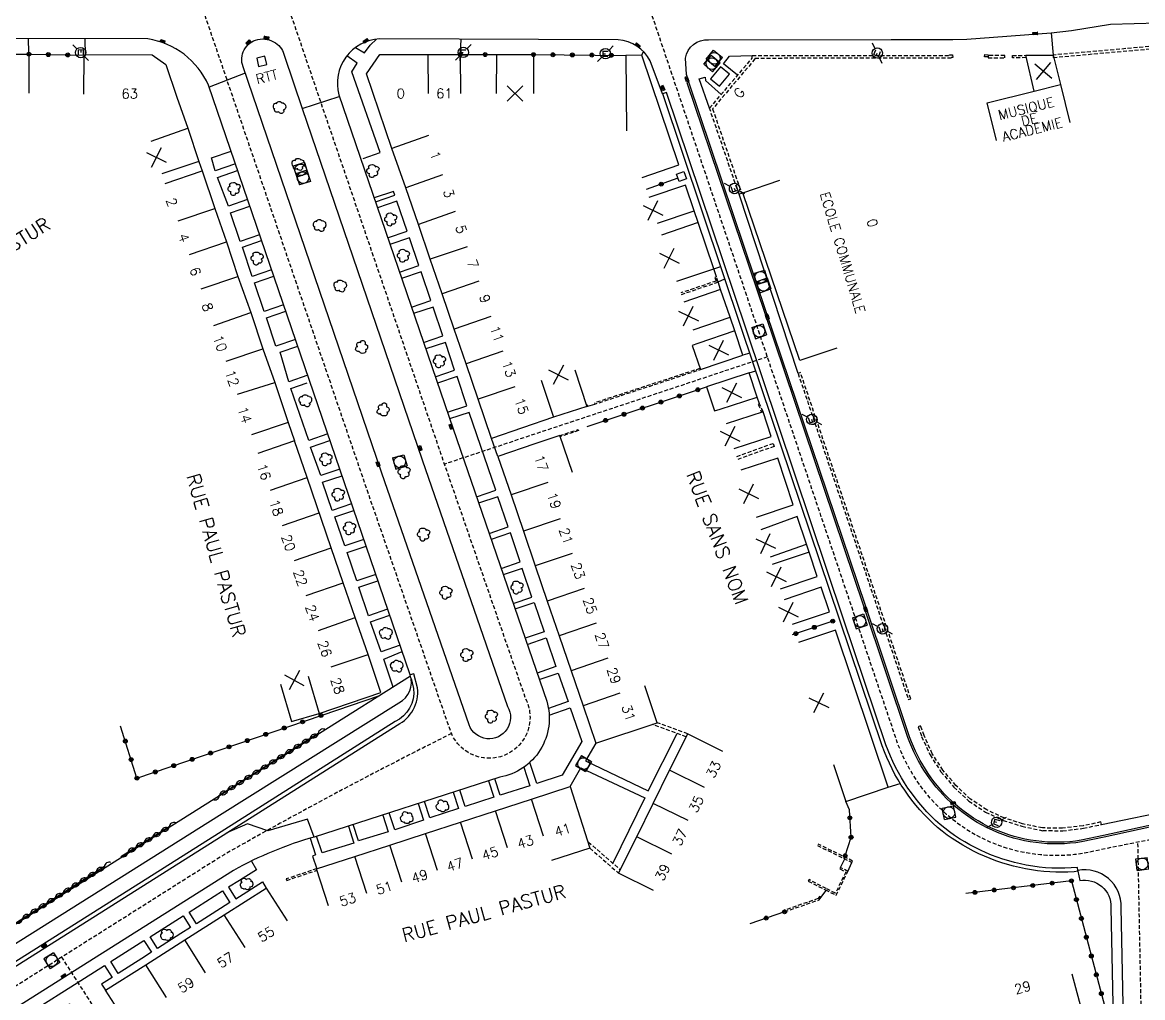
# Model space of a CAD drawing. Header units: millimetres. Extents: x 157000 to 158001, y 120999 to 122000.
# Drawn here: x 157486.4 to 157630.4, y 121745 to 121870.4 of the extents above; entities that cross this region are included whole.
import ezdxf
from ezdxf.enums import TextEntityAlignment as Align

# ---------------------------------------------------------------- set-up
doc = ezdxf.new("R2010")
doc.units = ezdxf.units.MM
doc.linetypes.add('DASHED', pattern=[0.75, 0.5, -0.25])
doc.layers.get('0').update_dxf_attribs({"linetype": 'CONTINUOUS'})
for name, color, linetype in [('W0001', 6, 'DASHED'), ('W0008', 7, 'CONTINUOUS'), ('W0017', 7, 'CONTINUOUS'), ('W0100', 7, 'CONTINUOUS'), ('W0112', 1, 'DASHED'), ('W0300', 7, 'CONTINUOUS'), ('W0310', 3, 'CONTINUOUS'), ('W0322', 7, 'CONTINUOUS'), ('W0334', 7, 'CONTINUOUS'), ('W0400', 7, 'CONTINUOUS'), ('W0420', 7, 'CONTINUOUS'), ('W0471', 7, 'CONTINUOUS'), ('W0984', 7, 'CONTINUOUS'), ('W0989', 7, 'CONTINUOUS'), ('W0991', 7, 'CONTINUOUS'), ('W1102', 7, 'CONTINUOUS')]:
    doc.layers.add(name, color=color, linetype=linetype)
doc.styles.get("Standard").update_dxf_attribs({"font": 'romans.shx', "width": 0.85})

# ---------------------------------------------------------------- blocks, each defined once
blk = doc.blocks.new('T400')
for p, q in [((-0.15, 0.3), (0.15, 0.3)), ((-0.15, -0.25), (-0.15, 0.3)), ((-0.15, 0.15), (0.15, 0.15)), ((-0.15, 0), (0.15, 0)), ((0.15, 0.3), (0.15, -0.25)), ((-0.15, -0.15), (0.15, -0.15)), ((-0.15, -0.25), (-0.15, -0.3)), ((-0.15, -0.3), (0.15, -0.3)), ((0.15, -0.3), (0.15, -0.25))]:
    blk.add_line(p, q)
blk = doc.blocks.new('t991o')
at = {"color": 0, "linetype": 'Continuous'}
for p, q in [((-1, 1), (1, -1)), ((-1, -1), (1, 1))]:
    blk.add_line(p, q, dxfattribs=at)
blk = doc.blocks.new('T420')
for p, q in [((0.75, 0.75), (-0.75, 0.75)), ((-0.75, 0.75), (-0.75, -0.75)), ((0.75, 0.75), (0.75, -0.75)), ((0.75, -0.75), (-0.75, -0.75))]:
    blk.add_line(p, q)
blk.add_ellipse((0, 0), major_axis=(-0.53, 0.53), ratio=1, start_param=3.926991, end_param=10.210176)
blk = doc.blocks.new('t322o')
at = {"color": 0, "linetype": 'Continuous'}
for radius in [0.25, 0.15]:
    blk.add_circle((0, 0), radius, dxfattribs=at)
blk = doc.blocks.new('t310o')
at = {"color": 0, "linetype": 'Continuous'}
for centre, start, end in [((-0.5, 0.38), 216.8699, 323.1304), ((0.5, -0.37), 36.8699, 143.1303)]:
    blk.add_arc(centre, 0.625, start, end, dxfattribs=at)
blk = doc.blocks.new('T300')
for p, q in [((-0.8, 0.51), (-0.86, 0.34)), ((-0.86, 0.34), (-0.86, 0.17)), ((-0.86, 0.17), (-0.74, 0.06)), ((-0.69, 0.63), (-0.8, 0.51)), ((-0.8, -0.06), (-0.74, 0.06)), ((-0.74, 0.06), (-0.69, 0.11)), ((-0.57, 0.69), (-0.69, 0.63)), ((-0.46, 0.69), (-0.57, 0.69)), ((-0.29, 0.63), (-0.46, 0.69)), ((-0.29, 0.63), (-0.17, 0.74)), ((-0.23, 0.57), (-0.29, 0.63)), ((-0.17, 0.74), (-0.06, 0.8)), ((-0.06, 0.8), (0.06, 0.8)), ((0.06, 0.8), (0.23, 0.74)), ((0.23, 0.74), (0.34, 0.63)), ((0.34, 0.63), (0.4, 0.51)), ((0.46, 0.46), (0.34, 0.46)), ((0.4, 0.51), (0.4, 0.46)), ((0.57, 0.4), (0.46, 0.46)), ((0.57, 0.4), (0.69, 0.29)), ((0.69, 0.29), (0.74, 0.17)), ((0.74, 0.06), (0.69, -0.17)), ((0.74, 0.17), (0.74, 0.06)), ((-0.8, -0.17), (-0.8, -0.06)), ((-0.8, -0.23), (-0.8, -0.17)), ((-0.74, -0.34), (-0.8, -0.23)), ((-0.69, -0.4), (-0.74, -0.34)), ((-0.51, -0.46), (-0.69, -0.4)), ((-0.4, -0.46), (-0.51, -0.46)), ((-0.4, -0.46), (-0.34, -0.46)), ((-0.34, -0.46), (-0.34, -0.4)), ((-0.34, -0.51), (-0.34, -0.46)), ((-0.29, -0.63), (-0.34, -0.51)), ((-0.17, -0.74), (-0.29, -0.63)), ((-0.06, -0.8), (-0.17, -0.74)), ((0.06, -0.8), (-0.06, -0.8)), ((0.17, -0.74), (0.06, -0.8)), ((0.23, -0.69), (0.17, -0.74)), ((0.29, -0.46), (0.23, -0.46)), ((0.29, -0.63), (0.23, -0.69)), ((0.46, -0.4), (0.29, -0.46)), ((0.34, -0.51), (0.29, -0.63)), ((0.34, -0.51), (0.34, -0.46)), ((0.57, -0.34), (0.46, -0.4)), ((0.63, -0.29), (0.57, -0.34)), ((0.69, -0.17), (0.63, -0.29))]:
    blk.add_line(p, q)
blk = doc.blocks.new('T471')
for p, q in [((-0.333334, 0.333334), (-0.333334, -0.333334)), ((-0.333334, 0.333334), (0.333334, 0.333334)), ((-0.333334, 0), (0, 0)), ((0.500001, 0.500001), (1.000002, 1.000002)), ((-0.500001, -0.500001), (-1.000002, -1.000002)), ((-0.333334, -0.333334), (0.333334, -0.333334))]:
    blk.add_line(p, q)
blk.add_ellipse((0, 0), major_axis=(0.471405, 0.471405), ratio=1, start_param=5.4977871438, end_param=11.780972451)
blk = doc.blocks.new('t112o')
at = {"color": 0, "linetype": 'Continuous'}
for p, q in [((-0.5, 0.5), (0.5, 0.5)), ((-0.5, -0.5), (-0.5, 0.5)), ((0.5, 0.5), (0.5, -0.5)), ((0.5, -0.5), (-0.5, -0.5))]:
    blk.add_line(p, q, dxfattribs=at)

msp = doc.modelspace()

# ---------------------------------------------------------------- linework, layer by layer
at = {"layer": 'W0001', "flags": 128}
for points in [[(157520.41, 121872.77), (157524.72, 121860.13), (157540.14, 121814.97), (157551.05, 121783.43, -1.064137), (157541.43, 121779.2), (157530.22, 121811.63), (157509.34, 121872.79, -0.451354)], [(157636.62, 121766.33), (157625.76, 121764.14), (157622.82, 121763.51, -0.07214), (157616.49, 121763.41, -0.149473), (157605.2, 121768.52, -0.128183), (157598.81, 121777.94), (157593.13, 121794.84), (157580.43, 121832.5), (157566.87, 121872.69)], [(157541.54, 121778.93, 0.013525), (157512.3, 121763.35, 0.000277), (157512.3, 121763.35), (157491.01, 121749.9), (157442.12, 121719.18), (157439.54, 121717.55), (157419.47, 121704.86), (157417.63, 121703.72), (157402.9, 121694.43, 0.420244)], [(157489.27, 121603.15, -0.194057), (157503.32, 121612.01, 0.09249), (157522.49, 121621.24, 0.111421), (157538.74, 121640.49, 0.130981), (157544.69, 121667.54, 0.054881), (157542.6, 121681.08, 0.057064), (157537.82, 121692.56, -0.547354), (157545.05, 121708.94), (157583.65, 121719.44), (157620.71, 121729.5), (157623.91, 121730.59, 0.248979), (157630.29, 121739.82), (157629.8, 121765.02)]]:
    msp.add_lwpolyline(points, format="xyb", dxfattribs=at)
for points in [[(157582.16, 121827.38), (157540.62, 121813.58)], [(157514.23, 121716.13), (157499.33, 121737.87), (157491.44, 121750.17)]]:
    msp.add_lwpolyline(points, dxfattribs=at)
at = {"layer": 'W0008'}
msp.add_lwpolyline([(157605.99, 121868.2), (157605.99, 121868.2), (157607.79, 121868.24), (157618.63, 121869.07), (157621.24, 121869.35), (157626.27, 121870.18), (157632.36, 121870.36)], dxfattribs=at)
for points in [[(157622.07, 121761.32), (157622.05, 121761.7, -0.070686), (157615.45, 121762.01, -0.126959), (157604.36, 121767.23, -0.126277), (157597.39, 121777.5), (157591.91, 121793.79), (157579.41, 121830.94), (157569.17, 121861.38), (157568.68, 121861.21), (157567.09, 121865.45, 0.266721), (157562.97, 121868.15), (157532.3, 121868.29, 0.47457), (157527.05, 121861.08), (157541.74, 121818.13), (157553.79, 121783.09, -0.448447), (157547.74, 121773.31), (157523.88, 121765.61, 0.058432), (157513.5, 121761.33), (157492.26, 121747.91), (157440.87, 121715.43)], [(157478.5, 121747.56), (157511.71, 121768.42), (157534.78, 121782.89, 0.372654), (157536.22, 121786.48), (157510.3, 121862.31, 0.256523), (157502.48, 121868.28), (157468.9, 121868.35, -0.043708)], [(157514.74, 121864.7, -0.453734), (157516.63, 121868.2, -0.207745), (157518.92, 121867.77, -0.197742), (157520.06, 121866.05), (157522.35, 121859.32), (157537.78, 121814.15), (157548.75, 121782.41, -1.089697), (157543.79, 121780.04), (157532.59, 121812.44), (157514.74, 121864.7)], [(157635.83, 121767.87), (157625.44, 121765.61), (157622.54, 121764.99, -0.071676), (157616.68, 121764.9, -0.149491), (157606.19, 121769.65, -0.12805), (157600.23, 121778.43), (157594.55, 121795.32), (157581.86, 121832.98), (157571.85, 121862.63), (157572.06, 121862.7), (157571.75, 121863.71), (157571.63, 121865.81, -0.390124), (157574.6, 121868.16), (157598.06, 121868.21), (157602.34, 121868.19), (157605.99, 121868.2)], [(157487.78, 121612.55), (157501.64, 121614.02), (157502.72, 121614.23, 0.092416), (157521.11, 121623.09, 0.111335), (157536.7, 121641.55, 0.13097), (157542.4, 121667.44, 0.054797), (157540.38, 121680.47, 0.094407), (157531.52, 121697.94, 0.112916), (157516.3, 121711.29), (157508.97, 121715.02), (157512.33, 121721.58, -0.392612), (157519.99, 121723.63, -0.196409), (157522.98, 121720.05), (157523.78, 121717.72, 0.096151), (157527.98, 121711.38, 0.233732), (157537.56, 121709.28), (157583.05, 121721.66), (157620.04, 121731.7), (157623, 121732.71, 0.240408), (157627.98, 121739.94), (157627.66, 121756.56, 0.478786), (157622.07, 121761.32)]]:
    msp.add_lwpolyline(points, format="xyb", dxfattribs=at)
at = {"layer": 'W0017', "flags": 128}
msp.add_lwpolyline([(157618.63, 121869.07), (157618.89, 121866.2)], dxfattribs=at)
at = {"layer": 'W0100'}
for points in [[(157452.52, 121861.47), (157452.55, 121866.47), (157457.77, 121866.44), (157462.79, 121866.4), (157467.8, 121866.38), (157472.8, 121866.37), (157477.81, 121866.34), (157483.07, 121866.33), (157487.2, 121866.32), (157487.19, 121861.32)], [(157494.27, 121861.17), (157494.3, 121866.17), (157494.44, 121866.17), (157494.44, 121866.27), (157503.03, 121866.24), (157504.8, 121864.99), (157506.23, 121860.77), (157507.62, 121856.8), (157509.05, 121852.5), (157504.31, 121850.92)], [(157557.39, 121825.73), (157558.94, 121820.98), (157554.65, 121819.63), (157546.7, 121816.89), (157544.96, 121821.95), (157543.42, 121826.48), (157541.88, 121830.96), (157540.34, 121835.49), (157538.81, 121839.93), (157537.28, 121844.41), (157535.67, 121849.12), (157533.87, 121854.17), (157530.59, 121863.81), (157532.32, 121866.28), (157538.55, 121866.26), (157542.66, 121866.28), (157542.68, 121861.28)], [(157547.34, 121861.27), (157547.35, 121866.27), (157552.08, 121866.26), (157552.07, 121861.26)], [(157566.04, 121850.47), (157570.78, 121852.07), (157566.01, 121866.18), (157563.95, 121866.16), (157564.02, 121856.45)], [(157611.62, 121855.21), (157610.42, 121860.06), (157616.46, 121861.56), (157615.4, 121866.17), (157618.89, 121866.2), (157619.84, 121862.4), (157621.04, 121857.54)], [(157504.74, 121849.7), (157509.48, 121851.31), (157511.13, 121846.46), (157512.59, 121842.19), (157514.08, 121837.74), (157515.72, 121833.07), (157517.3, 121828.43), (157518.81, 121824.1), (157520.55, 121818.95), (157515.82, 121817.34)], [(157568.01, 121844.59), (157572.75, 121846.18), (157571.64, 121849.48), (157566.9, 121847.89)], [(157591.07, 121828.51), (157586.34, 121826.9), (157579, 121848.49), (157583.74, 121850.1)], [(157570.53, 121837.1), (157575.27, 121838.7), (157573.26, 121844.65), (157568.52, 121843.05)], [(157572.62, 121830.87), (157577.35, 121832.5), (157576.13, 121836.03), (157571.4, 121834.4)], [(157577.88, 121815.59), (157582.64, 121817.13), (157581.6, 121820.33), (157576.84, 121818.79)], [(157519.54, 121785.27), (157520.96, 121780.47), (157524.53, 121781.53), (157532.44, 121784.22), (157530.81, 121789.09), (157529.14, 121793.84), (157527.6, 121798.32), (157526.07, 121802.8), (157522.98, 121811.85), (157521.34, 121816.59), (157516.62, 121814.96)], [(157557.08, 121812.52), (157555.45, 121817.28), (157552.24, 121816.18), (157547.51, 121814.56), (157549.2, 121809.63), (157550.79, 121804.95), (157552.31, 121800.49), (157553.86, 121795.98), (157555.39, 121791.51), (157556.93, 121787), (157558.46, 121782.5), (157560.11, 121777.7), (157567.98, 121780.32), (157566.4, 121785.06)], [(157580.74, 121806.78), (157585.49, 121808.37), (157583.49, 121814.37), (157578.74, 121812.79)], [(157582.56, 121801.64), (157587.18, 121803.31), (157586, 121806.84), (157581.3, 121805.14)], [(157583.83, 121797.55), (157588.57, 121799.14), (157587.53, 121802.26), (157582.79, 121800.68)], [(157585.4, 121792.99), (157590.13, 121794.6), (157589.06, 121797.75), (157584.32, 121796.14)], [(157590.66, 121774.95), (157592.24, 121770.21), (157597.7, 121772.03), (157590.91, 121792.22), (157586.17, 121790.63)], [(157567.51, 121758.74), (157563.03, 121760.97), (157565.37, 121765.66), (157567.46, 121769.95), (157569.59, 121774.22), (157571.92, 121778.88), (157576.39, 121776.65)], [(157525.74, 121756.79), (157524.2, 121761.54), (157529.13, 121763.13), (157533.61, 121764.59), (157538.18, 121766.07), (157542.7, 121767.54), (157547.19, 121769), (157551.81, 121770.5), (157556.78, 121772.14), (157559.34, 121764.18), (157554.38, 121762.59)], [(157499.75, 121741.72), (157497.07, 121745.94), (157502.22, 121749.2), (157507.24, 121752.39), (157512.33, 121755.63), (157517.72, 121759.05), (157520.4, 121754.83)], [(157595.9, 121741.07), (157598.11, 121732.93), (157603.22, 121734.32), (157603.48, 121733.39), (157608.02, 121734.61), (157607.76, 121735.56), (157613.89, 121737.22), (157614.15, 121736.28), (157618.7, 121737.52), (157618.45, 121738.46), (157623.54, 121739.85), (157621.33, 121747.98)]]:
    msp.add_lwpolyline(points, dxfattribs=at)
for points in [[(157516.49, 121865.79), (157516.73, 121864.73), (157517.79, 121865), (157517.55, 121866.06)], [(157577.29, 121863.73), (157576.14, 121864.69), (157574.84, 121863.16), (157576, 121862.2)], [(157572.48, 121828.84), (157573.54, 121825.74), (157579.01, 121827.61), (157577.95, 121830.72), (157573.22, 121829.09)], [(157576.09, 121820.66), (157580.84, 121822.21), (157579.83, 121825.32), (157574.33, 121823.53), (157575.34, 121820.42)]]:
    msp.add_lwpolyline(points, close=True, dxfattribs=at)
at = {"layer": 'W0112'}
msp.add_lwpolyline([(157633.49, 121867.19), (157636.55, 121867.52), (157637.21, 121867.46, -0.032283), (157638.04, 121867.14, -0.057168), (157639.4, 121866.31), (157639.58, 121866.55, 0.057168), (157638.17, 121867.41, 0.033412), (157637.26, 121867.75), (157636.55, 121867.82), (157633.46, 121867.49), (157618.89, 121866.2), (157618.92, 121865.9)], format="xyb", close=True, dxfattribs=at)
for points in [[(157578.51, 121848.3), (157574.72, 121859.37), (157580.21, 121865.82), (157580.21, 121866.13), (157605.56, 121866.15), (157605.59, 121866.25), (157605.97, 121866.25), (157605.98, 121865.9), (157605.84, 121865.9), (157605.8, 121865.8), (157580.56, 121865.78), (157580.56, 121865.7), (157575.11, 121859.29), (157578.84, 121848.41)], [(157613.68, 121865.86), (157613.67, 121866.16), (157615.4, 121866.17), (157615.4, 121865.87)], [(157586.1, 121825.26), (157600.29, 121783.3), (157600.6, 121783.41), (157586.41, 121825.36)], [(157601.55, 121779.81), (157601.99, 121778.54), (157603.07, 121776.18), (157604.47, 121774.02), (157606.15, 121772.03), (157608.06, 121770.25), (157610.2, 121768.83), (157612.48, 121767.76), (157614.89, 121767), (157617.59, 121766.43), (157617.56, 121766.46), (157620.13, 121766.42), (157622.8, 121766.74), (157625.11, 121767.24), (157625.04, 121767.56), (157622.74, 121767.06), (157620.12, 121766.75), (157617.51, 121766.79), (157614.97, 121767.32), (157612.6, 121768.07), (157610.37, 121769.11), (157608.27, 121770.51), (157606.39, 121772.26), (157604.73, 121774.22), (157603.36, 121776.34), (157602.3, 121778.66), (157601.86, 121779.92)], [(157587.42, 121759.96), (157589.61, 121758.81), (157591, 121758.14), (157592.5, 121761.2), (157591.57, 121761.69), (157591.48, 121761.51), (157592.23, 121761.12), (157590.9, 121758.4), (157589.71, 121758.99), (157587.51, 121760.14)]]:
    msp.add_lwpolyline(points, close=True, dxfattribs=at)
for points in [[(157610.54, 121865.96), (157610.09, 121865.96), (157610.1, 121866.26), (157610.49, 121866.25), (157610.54, 121866.24), (157610.54, 121866.13), (157610.54, 121865.83), (157612.67, 121865.86), (157612.67, 121866.16), (157610.54, 121866.13)], [(157571.1, 121835.41), (157575.81, 121837.01), (157575.6, 121837.67), (157575.41, 121837.61), (157575.56, 121837.14), (157571.04, 121835.6)], [(157581.6, 121820.33), (157581.16, 121821.35), (157580.98, 121821.27), (157581.42, 121820.25)], [(157578.22, 121814.57), (157582.91, 121816.26), (157583.03, 121815.87), (157578.34, 121814.18)], [(157571.73, 121778.5), (157567.34, 121780.11)], [(157571.92, 121778.88), (157567.98, 121780.32)], [(157559.14, 121764.98), (157563.25, 121761.4)], [(157559.34, 121764.18), (157563.03, 121760.97)], [(157588.59, 121764.54), (157593.03, 121762.35), (157593.12, 121762.53), (157588.68, 121764.72)], [(157524.2, 121761.54), (157520.3, 121760.23), (157520.36, 121760.04), (157524.27, 121761.35)], [(157584.37, 121756), (157588.81, 121757.54), (157589.01, 121757.84), (157588.85, 121757.95), (157588.68, 121757.71), (157584.3, 121756.19)]]:
    msp.add_lwpolyline(points, dxfattribs=at)
at = {"layer": 'W0112', "flags": 128}
for points in [[(157573.49, 121825.89), (157559.93, 121821.46), (157559.97, 121821.31), (157573.54, 121825.75)], [(157558.94, 121820.98), (157559.07, 121821.02), (157559.02, 121821.16), (157558.89, 121821.12)], [(157555.46, 121817.25), (157557.84, 121818.04), (157557.88, 121817.91)], [(157557.88, 121817.91), (157555.51, 121817.12)]]:
    msp.add_lwpolyline(points, dxfattribs=at)
at = {"layer": 'W0310'}
for points in [[(157524.41, 121778.95), (157511.64, 121770.93)], [(157505.24, 121766.93), (157499.01, 121763.08)], [(157496.91, 121761.82), (157483.46, 121753.25)]]:
    msp.add_lwpolyline(points, dxfattribs=at)
at = {"layer": 'W0322'}
for points in [[(157487.2, 121866.32), (157494.3, 121866.17)], [(157542.66, 121866.28), (157544.94, 121866.28)], [(157545.87, 121866.27), (157547.35, 121866.27)], [(157552.08, 121866.26), (157563.95, 121866.16)], [(157570.64, 121850.36), (157566.57, 121848.91)], [(157590.56, 121793.39), (157585.34, 121791.63)], [(157501.09, 121773.19), (157524.91, 121781.3)], [(157501.09, 121773.19), (157499, 121779.9)], [(157592.16, 121763.21), (157592.92, 121765.6), (157592.7, 121769.12)], [(157621.25, 121759.98), (157607.66, 121758.36)], [(157621.25, 121759.98), (157625.93, 121742.3), (157623.04, 121741.69)], [(157584.37, 121756), (157579.9, 121754.47)]]:
    msp.add_lwpolyline(points, dxfattribs=at)
at = {"layer": 'W0322', "flags": 128}
msp.add_lwpolyline([(157558.98, 121818.42), (157574.34, 121823.52)], dxfattribs=at)
at = {"layer": 'W0334'}
for points in [[(157487.18, 121866.54), (157487.13, 121868.31)], [(157494.4, 121868.3), (157494.42, 121866.17)], [(157529.21, 121867.18), (157530.37, 121866.49), (157531.07, 121867.49), (157531.88, 121868.25)], [(157542.66, 121865.46), (157542.78, 121868.24)], [(157566.01, 121866.18), (157566.23, 121866.66)], [(157530.18, 121852.89), (157532.36, 121853.67), (157528.73, 121864.06), (157529.43, 121865.15), (157528.09, 121866.09)], [(157544.94, 121866.28), (157545.87, 121866.27)], [(157578.33, 121863.61), (157576.51, 121865.09), (157577.3, 121866.07), (157580.21, 121866.13)], [(157515.03, 121863.86), (157510.37, 121862.09)], [(157574.72, 121859.37), (157573.39, 121863.16), (157574.16, 121863.37), (157574.19, 121862.92), (157576.22, 121861.13)], [(157522.35, 121859.32), (157527.11, 121860.89)], [(157513.75, 121852.2), (157511.17, 121851.32), (157510.67, 121852.97), (157513.19, 121853.83)], [(157509.05, 121852.5), (157509.48, 121851.31)], [(157515.32, 121847.62), (157512.85, 121846.78), (157511.44, 121850.47), (157514.04, 121851.36)], [(157531.75, 121847.33), (157534.24, 121848.17), (157534.08, 121848.66), (157531.58, 121847.82)], [(157586.1, 121825.26), (157578.51, 121848.3)], [(157516.87, 121843.08), (157514.37, 121842.23), (157513.12, 121845.91), (157515.61, 121846.76)], [(157533.33, 121842.71), (157535.86, 121843.56), (157534.52, 121847.41), (157532.01, 121846.57)], [(157573.26, 121844.65), (157572.75, 121846.18)], [(157518.4, 121838.59), (157515.91, 121837.74), (157514.68, 121841.51), (157517.12, 121842.35)], [(157534.85, 121838.28), (157537.34, 121839.12), (157536.12, 121842.69), (157533.62, 121841.85)], [(157519.95, 121834.07), (157517.47, 121833.23), (157516.22, 121836.91), (157518.69, 121837.76)], [(157536.39, 121833.77), (157538.9, 121834.62), (157537.62, 121838.3), (157535.13, 121837.46)], [(157575.6, 121837.67), (157575.27, 121838.7), (157576.17, 121838.99)], [(157576.13, 121836.03), (157575.83, 121837.04), (157576.7, 121837.42)], [(157537.94, 121829.24), (157540.44, 121830.09), (157539.18, 121833.78), (157536.67, 121832.94)], [(157521.48, 121829.6), (157518.96, 121828.75), (157517.75, 121832.4), (157520.23, 121833.25)], [(157577.95, 121830.72), (157577.35, 121832.5)], [(157539.44, 121824.83), (157541.94, 121825.67), (157540.75, 121829.25), (157538.22, 121828.4)], [(157523.05, 121825.01), (157520.63, 121824.18), (157519.5, 121827.99), (157521.76, 121828.76)], [(157579.91, 121827.87), (157579.01, 121827.61)], [(157541.01, 121820.26), (157543.5, 121821.1), (157542.25, 121824.84), (157539.73, 121823.99)], [(157579.83, 121825.32), (157580.68, 121825.59)], [(157525.62, 121817.49), (157523.19, 121816.64), (157520.88, 121823.3), (157522.99, 121824.05)], [(157581.16, 121821.35), (157580.84, 121822.21)], [(157520.55, 121818.95), (157521.34, 121816.59)], [(157544.75, 121809.37), (157547.23, 121810.23), (157543.79, 121820.23), (157541.29, 121819.43)], [(157527.17, 121812.95), (157524.74, 121812.12), (157523.42, 121815.78), (157525.91, 121816.63)], [(157547.51, 121814.56), (157546.7, 121816.89)], [(157528.7, 121808.48), (157526.21, 121807.63), (157524.97, 121811.25), (157527.46, 121812.1)], [(157546.37, 121804.66), (157548.83, 121805.5), (157547.51, 121809.4), (157545.03, 121808.55)], [(157530.27, 121803.89), (157527.83, 121803.06), (157526.55, 121806.81), (157528.99, 121807.64)], [(157547.91, 121800.17), (157550.35, 121801), (157549.11, 121804.74), (157546.63, 121803.89)], [(157531.81, 121799.39), (157529.36, 121798.56), (157528.12, 121802.21), (157530.56, 121803.04)], [(157587.53, 121802.26), (157587.18, 121803.31)], [(157549.46, 121795.66), (157551.87, 121796.48), (157550.64, 121800.17), (157548.2, 121799.34)], [(157533.33, 121794.92), (157530.86, 121794.07), (157529.62, 121797.75), (157532.08, 121798.59)], [(157549.71, 121794.96), (157552.16, 121795.8), (157553.46, 121792.03), (157551, 121791.19)], [(157534.92, 121790.29), (157532.48, 121789.46), (157531.13, 121793.29), (157533.6, 121794.14)], [(157551.27, 121790.39), (157553.73, 121791.23), (157554.96, 121787.54), (157552.54, 121786.71)], [(157534.02, 121784.89), (157532.85, 121788.51), (157535.19, 121789.49)], [(157536.27, 121786.31), (157524.56, 121778.95), (157511.04, 121770.48), (157479.48, 121750.65), (157475.4, 121757.12), (157474.17, 121757.08)], [(157552.83, 121785.88), (157555.25, 121786.71), (157556.52, 121783.04), (157554, 121782.17)], [(157524.91, 121781.3), (157532.32, 121783.83)], [(157554.1, 121781.31), (157556.79, 121782.23), (157558.31, 121777.91), (157555.76, 121773.57), (157552.5, 121772.51), (157551.62, 121775.22)], [(157560.11, 121777.7), (157558.75, 121775.42), (157566.82, 121771.55), (157570.56, 121778.93)], [(157550.83, 121774.59), (157551.6, 121772.21), (157547.8, 121770.99), (157547.11, 121773.11)], [(157556.78, 121772.14), (157558.18, 121774.51), (157566.39, 121770.68), (157562.27, 121762.25)], [(157546.29, 121772.84), (157546.97, 121770.74), (157543.29, 121769.53), (157542.6, 121771.65)], [(157541.76, 121771.38), (157542.44, 121769.27), (157538.75, 121768.07), (157538.06, 121770.18)], [(157597.7, 121772.03), (157599.24, 121772.52)], [(157537.24, 121769.92), (157537.93, 121767.77), (157534.24, 121766.56), (157533.53, 121768.72)], [(157592.7, 121769.12), (157592.24, 121770.21)], [(157625.11, 121767.24), (157634.68, 121769.22)], [(157523.88, 121765.61), (157523.02, 121767.91), (157517.93, 121766.42), (157515.29, 121767.31), (157512.67, 121766.17)], [(157528.28, 121767.03), (157528.99, 121764.85), (157524.89, 121763.58), (157524.19, 121765.71)], [(157532.69, 121768.45), (157533.39, 121766.3), (157529.57, 121765.11), (157528.88, 121767.22)], [(157523.38, 121765.46), (157524.07, 121763.31), (157523.68, 121763.16), (157524.21, 121761.55)], [(157591.57, 121761.69), (157592.11, 121762.8)], [(157592.5, 121761.2), (157593.03, 121762.35)], [(157589.01, 121757.84), (157589.71, 121758.76)], [(157492.91, 121743.33), (157492.46, 121744.1), (157489.04, 121741.94), (157488.06, 121743.49), (157493.06, 121746.65), (157496.93, 121749.09), (157497.89, 121747.56), (157496.53, 121746.69), (157497.07, 121745.94)]]:
    msp.add_lwpolyline(points, dxfattribs=at)
for points in [[(157635.78, 121768.08), (157625.39, 121765.82), (157622.5, 121765.2, -0.071605), (157616.71, 121765.11, -0.149491), (157606.33, 121769.81, -0.128027), (157600.44, 121778.5), (157594.76, 121795.39), (157582.06, 121833.05), (157572.06, 121862.7)], [(157438, 121719.57), (157438.27, 121719.2), (157452.7, 121728.32), (157490.06, 121751.9), (157512.67, 121766.17), (157534.55, 121780.03, 0.31592), (157537.17, 121784.8), (157536.71, 121786.6), (157536.22, 121786.48), (157536.22, 121786.48, -0.315409)], [(157536.34, 121786), (157536.67, 121784.71, -0.315409), (157534.3, 121780.47), (157512.4, 121766.6), (157489.79, 121752.33), (157452.45, 121728.76)], [(157622.07, 121761.32), (157622.06, 121761.21), (157622.32, 121760.01, -0.481332), (157626.33, 121756.57), (157626.65, 121740.02, -0.233916), (157622.46, 121733.93), (157619.65, 121732.98), (157582.7, 121722.94), (157537.22, 121710.57, -0.231236), (157528.88, 121712.37, -0.09452), (157525.03, 121718.19), (157524.24, 121720.47, 0.195805), (157520.62, 121724.8, 0.078525), (157518.5, 121725.53), (157516.69, 121725.31, 0.239835), (157511.53, 121721.99), (157507.53, 121714.26)], [(157515.81, 121762.53), (157516.47, 121761.4), (157514.41, 121760.12, 0.000904), (157514.26, 121760.04), (157512.87, 121759.16), (157513.81, 121757.68), (157517.22, 121759.85), (157517.72, 121759.05)]]:
    msp.add_lwpolyline(points, format="xyb", dxfattribs=at)
at = {"layer": 'W0334', "flags": 128}
msp.add_lwpolyline([(157622.06, 121761.21), (157621.58, 121761.16, -0.06519), (157615.36, 121761.52, -0.127037), (157604.03, 121766.85, -0.126406), (157596.92, 121777.33), (157591.44, 121793.63), (157578.93, 121830.78), (157568.7, 121861.22)], format="xyb", dxfattribs=at)
msp.add_lwpolyline([(157559.07, 121821.02), (157559.97, 121821.31)], dxfattribs=at)
at = {"layer": 'W0334'}
for points in [[(157512.11, 121758.68), (157513.05, 121757.2), (157511.83, 121756.42), (157508.76, 121754.47), (157507.81, 121755.97)], [(157507.03, 121755.47), (157507.98, 121753.98), (157506.74, 121753.19), (157503.74, 121751.28), (157502.78, 121752.79)], [(157497.72, 121749.59), (157502, 121752.3), (157502.96, 121750.79), (157501.72, 121750), (157498.68, 121748.06)]]:
    msp.add_lwpolyline(points, close=True, dxfattribs=at)
at = {"layer": 'W1102'}
for p, q in [((157549.7, 121823.54), (157544.96, 121821.95)), ((157524.42, 121792.18), (157529.14, 121793.84))]:
    msp.add_line(p, q, dxfattribs=at)
for points in [[(157538.57, 121861.26), (157538.55, 121866.26)], [(157616.46, 121861.56), (157619.84, 121862.4)], [(157502.91, 121855.12), (157507.62, 121856.8)], [(157538.58, 121855.85), (157533.87, 121854.17)], [(157540.38, 121850.8), (157535.67, 121849.12)], [(157506.39, 121844.86), (157511.13, 121846.46)], [(157541.99, 121846.09), (157537.28, 121844.41)], [(157507.87, 121840.54), (157512.59, 121842.19)], [(157543.54, 121841.55), (157538.81, 121839.93)], [(157509.35, 121836.13), (157514.08, 121837.74)], [(157545.07, 121837.11), (157540.34, 121835.49)], [(157510.99, 121831.42), (157515.72, 121833.07)], [(157546.61, 121832.59), (157541.88, 121830.96)], [(157512.56, 121826.82), (157517.3, 121828.43)], [(157548.15, 121828.1), (157543.42, 121826.48)], [(157514.04, 121822.59), (157518.81, 121824.1)], [(157518.25, 121810.23), (157522.98, 121811.85)], [(157553.93, 121811.24), (157549.2, 121809.63)], [(157519.79, 121805.71), (157524.53, 121807.33)], [(157555.52, 121806.57), (157550.79, 121804.95)], [(157521.34, 121801.19), (157526.07, 121802.8)], [(157521.34, 121801.19), (157526.07, 121802.8)], [(157557.05, 121802.1), (157552.31, 121800.49)], [(157522.87, 121796.7), (157527.6, 121798.32)], [(157558.59, 121797.6), (157553.86, 121795.98)], [(157560.12, 121793.13), (157555.39, 121791.51)], [(157526.07, 121787.51), (157530.81, 121789.09)], [(157561.66, 121788.61), (157556.93, 121787)], [(157523.11, 121786.33), (157524.53, 121781.53)], [(157563.2, 121784.12), (157558.46, 121782.5)], [(157574.06, 121771.98), (157569.59, 121774.22)], [(157553.35, 121765.75), (157551.81, 121770.5)], [(157571.96, 121767.76), (157567.46, 121769.95)], [(157548.74, 121764.25), (157547.19, 121769)], [(157544.23, 121762.78), (157542.7, 121767.54)], [(157539.73, 121761.32), (157538.18, 121766.07)], [(157569.85, 121763.43), (157565.37, 121765.66)], [(157535.16, 121759.83), (157533.61, 121764.59)], [(157530.66, 121758.37), (157529.13, 121763.13)], [(157515.01, 121751.41), (157512.33, 121755.63)], [(157509.92, 121748.17), (157507.24, 121752.39)], [(157504.9, 121744.98), (157502.22, 121749.2)]]:
    msp.add_lwpolyline(points, dxfattribs=at)
at = {"layer": 'W1102', "flags": 128}
msp.add_lwpolyline([(157553.09, 121824.39), (157554.65, 121819.63)], dxfattribs=at)

# ---------------------------------------------------------------- block references
at = {"layer": 'W0112', "rotation": 19.5158028652232}
msp.add_blockref('t112o', (157571.1, 121850.57), dxfattribs=at)
at = {"layer": 'W0300'}
for p, rotation in [((157519.52, 121859.45), 18.1723414054856), ((157521.92, 121852.14), 18.1723414054856), ((157531.44, 121851.41), 108.152190005177), ((157513.59, 121849.11), 110.92887730556), ((157524.67, 121844.28), 18.1723414054856), ((157533.73, 121845.18), 108.152190005177), ((157516.56, 121840.16), 108.028213661723), ((157535.36, 121840.51), 108.808138075315), ((157527.32, 121836.49), 18.1723414054856), ((157529.98, 121828.54), 288.861049726427), ((157540, 121826.94), 108.90393361541), ((157522.84, 121821.73), 19.3953589890856), ((157532.74, 121820.49), 288.861049726427), ((157525.4, 121814.32), 109.777540117311), ((157535.44, 121812.68), 109.023854497627), ((157526.99, 121809.78), 108.802357968073), ((157528.44, 121805.45), 108.907125928543), ((157537.96, 121804.66), 109.023854497627), ((157549.97, 121797.83), 109.023854497627), ((157540.83, 121797.16), 109.023854497627), ((157533.19, 121791.81), 22.6684942119453), ((157543.52, 121789.15), 109.023854497627), ((157534.6, 121787.59), 22.6684942119453), ((157546.67, 121781.23), 109.023854497627), ((157540.29, 121769.63), 198.008263687922), ((157535.7, 121768.12), 198.008263687922), ((157515.09, 121759.59), 211.65409078968), ((157504.84, 121753.05), 210.589182276954)]:
    msp.add_blockref('T300', p, dxfattribs=dict(at, rotation=rotation))
at = {"layer": 'W0310'}
for p, rotation in [((157523.35, 121778.29), 212.122551257229), ((157524.41, 121778.95), 212.122551257229), ((157521.23, 121776.96), 212.122551257229), ((157522.29, 121777.62), 212.122551257229), ((157518.06, 121774.96), 212.122551257229), ((157519.11, 121775.63), 212.122551257229), ((157520.17, 121776.29), 212.122551257229), ((157515.94, 121773.63), 212.122551257229), ((157517, 121774.3), 212.122551257229), ((157513.82, 121772.3), 212.122551257229), ((157514.88, 121772.97), 212.122551257229), ((157511.7, 121770.97), 212.122551257229), ((157512.76, 121771.64), 212.122551257229), ((157505.24, 121766.93), 211.692008553732), ((157502.05, 121764.96), 211.692008553732), ((157503.11, 121765.61), 211.692008553732), ((157504.18, 121766.27), 211.692008553732), ((157499.92, 121763.64), 211.692008553732), ((157500.98, 121764.3), 211.692008553732), ((157495.85, 121761.15), 212.518930246318), ((157496.91, 121761.82), 212.518930246318), ((157492.69, 121759.13), 212.518930246318), ((157493.74, 121759.81), 212.518930246318), ((157494.8, 121760.48), 212.518930246318), ((157490.58, 121757.79), 212.518930246318), ((157491.64, 121758.46), 212.518930246318), ((157488.47, 121756.45), 212.518930246318), ((157489.53, 121757.12), 212.518930246318), ((157486.37, 121755.1), 212.518930246318), ((157487.42, 121755.77), 212.518930246318)]:
    msp.add_blockref('t310o', p, dxfattribs=dict(at, rotation=rotation))
at = {"layer": 'W0322'}
for p, rotation in [((157487.2, 121866.32), 358.755898169674), ((157489.7, 121866.27), 358.755898169674), ((157492.2, 121866.22), 358.755898169674), ((157542.66, 121866.28), 0.1433397394621569), ((157545.87, 121866.27), 359.906874069076), ((157552.08, 121866.26), 359.541303638357), ((157554.58, 121866.24), 359.541303638357), ((157557.08, 121866.22), 359.541303638357), ((157559.58, 121866.2), 359.541303638357), ((157562.08, 121866.18), 359.541303638357), ((157568.51, 121849.6), 199.515802865223), ((157573.21, 121823.15), 18.37929989768014), ((157568.47, 121821.57), 18.37929989768014), ((157570.84, 121822.36), 18.37929989768014), ((157563.72, 121820), 18.37929989768014), ((157566.09, 121820.79), 18.37929989768014), ((157561.35, 121819.21), 18.37929989768014), ((157590.56, 121793.39), 198.639109604339), ((157585.82, 121791.79), 198.639109604339), ((157588.19, 121792.59), 198.639109604339), ((157524.76, 121781.25), 18.8029636682369), ((157522.39, 121780.44), 18.8029636682369), ((157517.66, 121778.83), 18.8029636682369), ((157520.03, 121779.64), 18.8029636682369), ((157499.6, 121777.96), 107.3805949538489), ((157512.93, 121777.22), 18.8029636682369), ((157515.29, 121778.03), 18.8029636682369), ((157500.35, 121775.58), 107.3805949538489), ((157508.19, 121775.61), 18.8029636682369), ((157510.56, 121776.42), 18.8029636682369), ((157503.46, 121774), 18.8029636682369), ((157505.83, 121774.8), 18.8029636682369), ((157501.09, 121773.19), 107.3805949538489), ((157501.09, 121773.19), 18.8029636682369), ((157592.76, 121768.09), 93.58089618947174), ((157592.92, 121765.59), 72.49748910746621), ((157592.16, 121763.21), 72.49748910746621), ((157618.77, 121759.69), 186.8176678672791), ((157621.25, 121759.98), 284.81982524373), ((157608.84, 121758.5), 186.8176678672791), ((157611.32, 121758.8), 186.8176678672791), ((157613.8, 121759.09), 186.8176678672791), ((157616.28, 121759.39), 186.8176678672791), ((157621.89, 121757.57), 284.81982524373), ((157582, 121755.19), 198.939308160914), ((157584.37, 121756), 198.939308160914), ((157622.53, 121755.15), 284.81982524373), ((157623.17, 121752.73), 284.81982524373), ((157623.81, 121750.32), 284.81982524373), ((157624.45, 121747.9), 284.81982524373), ((157625.09, 121745.48), 284.81982524373)]:
    msp.add_blockref('t322o', p, dxfattribs=dict(at, rotation=rotation))
at = {"layer": 'W0400'}
for p, rotation in [((157504.4, 121867.96), 70.92547960243526), ((157515.42, 121867.83), 311.6806735088953), ((157517.73, 121868.44), 260.6372107241672), ((157530.52, 121868.03), 120.8817963412176), ((157616.62, 121868.98), 95.11103177007024), ((157565.48, 121867.47), 232.5497039625237), ((157568.72, 121861.95), 201.0557582942776), ((157571.8, 121863.1), 198.686248616807), ((157582.13, 121832.53), 198.634011385078), ((157541.47, 121818.4), 18.86104972642696), ((157537.51, 121815.65), 18.86104972642696), ((157532.09, 121813.6), 19.23539291312255), ((157594.78, 121794.92), 198.588009312415), ((157606.01, 121770), 282.009437510084), ((157489.16, 121751.64), 122.2690881404363), ((157491.67, 121747.76), 122.2925410638152)]:
    msp.add_blockref('T400', p, dxfattribs=dict(at, rotation=rotation))
at = {"layer": 'W0420'}
for p, rotation in [((157575.33, 121865.78), 140.742998970493), ((157575.02, 121865.1), 229.690933058854), ((157522.14, 121851.44), 18.1723414054856), ((157522.46, 121850.44), 18.1723414054856), ((157581.29, 121837.62), 106.715837877396), ((157581.65, 121836.59), 109.013948900641), ((157581.09, 121830.67), 108.634011385078), ((157534.89, 121813.87), 106.52986874034), ((157594.05, 121793.36), 108.588009312415), ((157558.52, 121775.07), 59.5062829538826), ((157605.5, 121768.75), 192.009437510084), ((157630.36, 121762.16), 187.967278078371), ((157490.15, 121749.71), 32.2690881404363)]:
    msp.add_blockref('T420', p, dxfattribs=dict(at, rotation=rotation))
at = {"layer": 'W0471'}
for p, rotation in [((157493.86, 121866.52), 270.31268778148), ((157543.06, 121866.55), 359.858412694651), ((157561.33, 121866.38), 359.541303638357), ((157596.28, 121866.46), 69.6863266555735), ((157577.93, 121849.04), 108.686248616807), ((157587.87, 121819.33), 108.011085953584), ((157596.95, 121792.4), 108.576338781251), ((157611.63, 121767.52), 342.536729801485)]:
    msp.add_blockref('T471', p, dxfattribs=dict(at, rotation=rotation))
at = {"layer": 'W0991'}
for p, rotation in [((157617.64, 121864.15), 274.9606399562118), ((157549.7, 121861.26), 89.85841269465155), ((157503.6, 121853.05), 18.48377452939542), ((157567.46, 121846.24), 18.59417273491125), ((157569.53, 121840.08), 18.6509120576576), ((157572.01, 121832.64), 19.01394890014596), ((157575.89, 121828.25), 18.95104336347395), ((157555.27, 121825.07), 287.3969327827178), ((157577.58, 121822.8), 18.00632944856275), ((157577.36, 121817.19), 18.01108595366056), ((157579.74, 121809.79), 18.44354018296659), ((157581.93, 121803.39), 19.88831013340734), ((157583.31, 121799.12), 18.45475113049659), ((157584.86, 121794.56), 18.78119530442897), ((157521.33, 121785.8), 286.5691141153564), ((157588.77, 121782.91), 18.58800931237831)]:
    msp.add_blockref('t991o', p, dxfattribs=dict(at, rotation=rotation))

# ---------------------------------------------------------------- texts
at = {"layer": 'W0984'}
for s, rotation, p in [('RTT', 14.3705, (157517.8, 121863.4)), ('G', 49.6909, (157578.53, 121861.34)), ('MUSIQUE', 13.9506, (157615.45, 121859.27)), ('ACADEMIE', 13.9506, (157616.22, 121856.62)), ('DE', 13.9506, (157615.84, 121857.91)), ('ECOLE COMMUNALE', 286.7427, (157591.84, 121840.79))]:
    msp.add_text(s, height=1.25, rotation=rotation, dxfattribs=at).set_placement(p, align=Align.MIDDLE)
at = {"layer": 'W0989'}
for s, rotation, p in [('RUE PAUL PASTUR', 32.2939, (157480.45, 121838.91)), ('RUE PAUL PASTUR', 286.0822, (157511.28, 121801.85)), ('RUE SANS NOM', 290.7587, (157575.71, 121804.11)), ('RUE PAUL PASTUR', 15.4491, (157545.69, 121755.82))]:
    msp.add_text(s, height=1.75, rotation=rotation, dxfattribs=at).set_placement(p, align=Align.MIDDLE)
at = {"layer": 'W0991'}
for s, rotation, p in [('63', 0.6595, (157500.16, 121861.24)), ('0', 0.1993, (157535.02, 121861.25)), ('61', 0.1993, (157540.62, 121861.27)), ('1', 289.6164, (157539.49, 121853.29)), ('2', 288.8446, (157505.57, 121847.27)), ('3', 288.8464, (157541.2, 121848.4)), ('0', 286.7901, (157595.66, 121844.61)), ('5', 288.8601, (157542.78, 121843.79)), ('4', 288.8326, (157507.13, 121842.71)), ('7', 288.9535, (157544.3, 121839.33)), ('6', 288.5952, (157508.6, 121838.36)), ('9', 288.8694, (157545.84, 121834.85)), ('8', 289.2304, (157510.17, 121833.78)), ('11', 288.9039, (157547.38, 121830.34)), ('10', 288.8422, (157511.78, 121829.12)), ('13', 288.8108, (157548.92, 121825.83)), ('12', 289.2057, (157513.33, 121824.64)), ('15', 289.0203, (157550.56, 121821.05)), ('14', 288.7296, (157514.95, 121819.91)), ('16', 289.0239, (157517.43, 121812.59)), ('17', 288.8828, (157553.08, 121813.71)), ('18', 288.8897, (157519.02, 121807.97)), ('19', 288.863, (157554.73, 121808.9)), ('21', 288.8369, (157556.28, 121804.34)), ('20', 288.8895, (157520.57, 121803.45)), ('23', 288.9351, (157557.82, 121799.85)), ('22', 288.8106, (157522.11, 121798.94)), ('25', 288.8774, (157559.36, 121795.36)), ('24', 288.9621, (157523.65, 121794.44)), ('27', 288.845, (157560.89, 121790.87)), ('26', 289.3833, (157525.25, 121789.84)), ('29', 288.8378, (157562.43, 121786.37)), ('28', 288.7818, (157526.9, 121785.06)), ('31', 288.433, (157564.31, 121781.59)), ('33', 63.458, (157575.23, 121774.32)), ('35', 63.5048, (157573, 121769.86)), ('41', 17.8252, (157555.84, 121766.55)), ('43', 18.0087, (157551.05, 121765)), ('37', 63.9786, (157570.9, 121765.59)), ('45', 18.0554, (157546.49, 121763.51)), ('47', 17.9227, (157541.98, 121762.05)), ('49', 18.0565, (157537.44, 121760.58)), ('39', 63.5258, (157568.68, 121761.09)), ('51', 17.9831, (157532.91, 121759.1)), ('53', 17.8663, (157528.2, 121757.58)), ('55', 32.4112, (157517.71, 121753.12)), ('57', 32.4513, (157512.47, 121749.79)), ('59', 32.4125, (157507.41, 121746.58)), ('29', 15.2015, (157614.97, 121746.25))]:
    msp.add_text(s, height=1.25, rotation=rotation, dxfattribs=at).set_placement(p, align=Align.MIDDLE)

doc.saveas('drawing.dxf')
